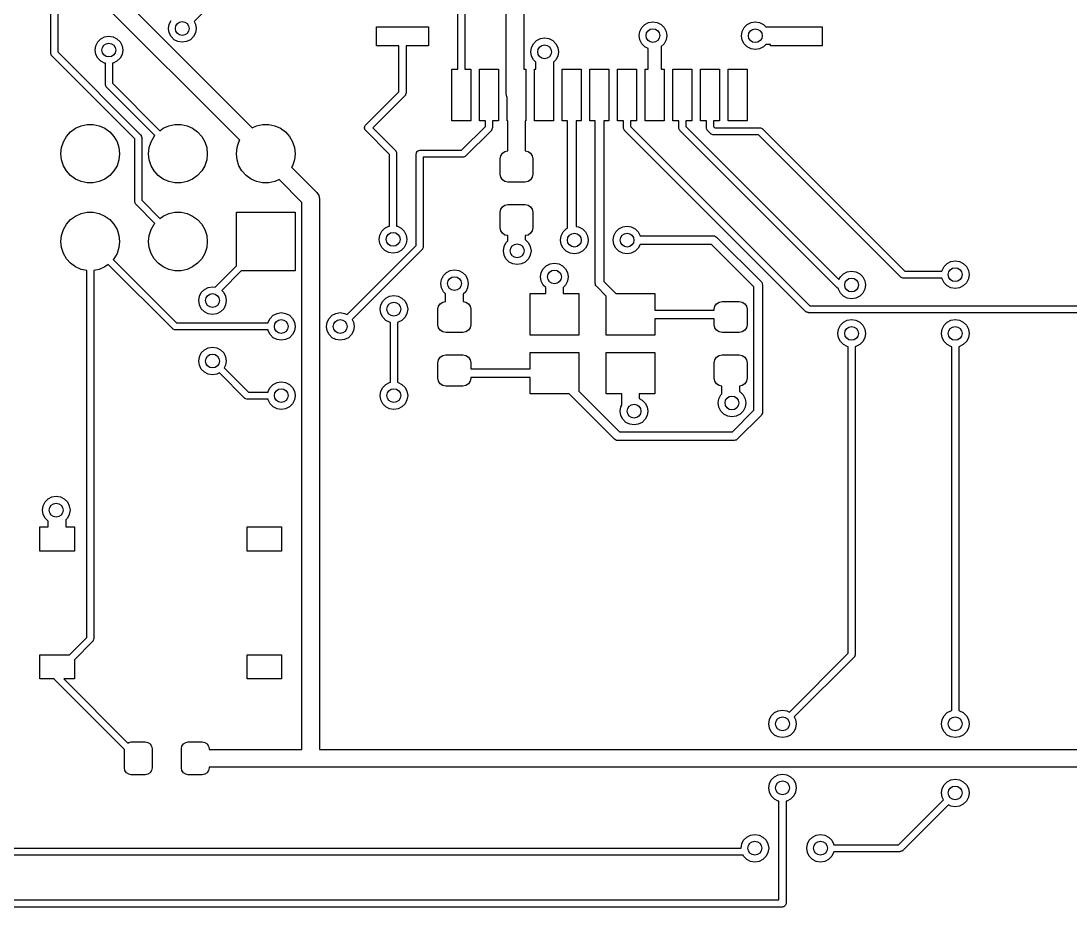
# Model space of a CAD drawing. Extents: x 98.9 to 195.6, y -145.3 to -49.1.
# Drawn here: x 122.96 to 153.32, y -145.3 to -119.66 of the extents above; entities that cross this region are included whole.
import ezdxf

# ---------------------------------------------------------------- set-up
doc = ezdxf.new("R2010")
doc.units = 0
doc.layers.add('BLACK', color=7, linetype='CONTINUOUS')

msp = doc.modelspace()

# ---------------------------------------------------------------- linework, layer by layer
at = {"layer": 'BLACK', "linetype": 'CONTINUOUS'}
for p, q in [((137.005, -121.759), (137.005, -117.364)), ((124.576, -117.677), (129.648, -122.749)), ((129.29, -123.109), (124.291, -118.11)), ((137.513, -117.872), (137.513, -121.05)), ((135.598, -121.05), (135.598, -118.3)), ((135.802, -118.342), (135.802, -121.05)), ((123.815, -120.591), (123.815, -119.094)), ((124.018, -119.094), (124.018, -120.549)), ((127.243, -119.753), (127.3, -119.641)), ((128.242, -119.402), (127.966, -119.678)), ((127.224, -119.876), (127.243, -119.753)), ((127.243, -120), (127.224, -119.876)), ((127.966, -119.678), (128.004, -119.753)), ((128.004, -119.753), (128.024, -119.876)), ((128.024, -119.876), (128.004, -120)), ((133.25, -120.375), (133.25, -119.825)), ((133.25, -119.825), (134.75, -119.825)), ((134.75, -119.825), (134.75, -120.375)), ((140.87, -119.959), (140.926, -119.847)), ((140.926, -119.847), (141.015, -119.759)), ((141.015, -119.759), (141.126, -119.702)), ((141.126, -119.702), (141.25, -119.682)), ((141.25, -119.682), (141.374, -119.702)), ((141.374, -119.702), (141.485, -119.759)), ((141.485, -119.759), (141.574, -119.847)), ((141.574, -119.847), (141.63, -119.959)), ((143.833, -119.961), (143.89, -119.85)), ((143.89, -119.85), (143.978, -119.761)), ((143.978, -119.761), (144.09, -119.705)), ((144.09, -119.705), (144.213, -119.685)), ((144.213, -119.685), (144.337, -119.705)), ((144.337, -119.705), (144.449, -119.761)), ((144.449, -119.761), (144.518, -119.831)), ((144.518, -119.831), (144.65, -119.831)), ((144.65, -119.831), (144.65, -119.825)), ((144.65, -119.825), (146.15, -119.825)), ((146.15, -119.825), (146.15, -120.375)), ((125.176, -120.265), (125.265, -120.176)), ((125.265, -120.176), (125.376, -120.12)), ((125.376, -120.12), (125.5, -120.1)), ((125.5, -120.1), (125.624, -120.12)), ((125.624, -120.12), (125.735, -120.176)), ((125.735, -120.176), (125.824, -120.265)), ((127.3, -120.112), (127.243, -120)), ((127.388, -120.2), (127.3, -120.112)), ((127.5, -120.257), (127.388, -120.2)), ((127.624, -120.276), (127.5, -120.257)), ((127.747, -120.257), (127.624, -120.276)), ((127.859, -120.2), (127.747, -120.257)), ((127.947, -120.112), (127.859, -120.2)), ((128.004, -120), (127.947, -120.112)), ((137.79, -120.315), (137.878, -120.227)), ((137.878, -120.227), (137.99, -120.17)), ((137.99, -120.17), (138.113, -120.15)), ((138.113, -120.15), (138.237, -120.17)), ((138.237, -120.17), (138.348, -120.227)), ((138.348, -120.227), (138.437, -120.315)), ((140.85, -120.082), (140.87, -119.959)), ((140.87, -120.206), (140.85, -120.082)), ((140.926, -120.318), (140.87, -120.206)), ((141.63, -120.206), (141.574, -120.318)), ((141.63, -119.959), (141.65, -120.082)), ((141.65, -120.082), (141.63, -120.206)), ((143.813, -120.085), (143.833, -119.961)), ((143.833, -120.209), (143.813, -120.085)), ((143.89, -120.32), (143.833, -120.209)), ((124.018, -120.549), (126.42, -122.951)), ((125.1, -120.5), (125.12, -120.376)), ((125.12, -120.624), (125.1, -120.5)), ((125.12, -120.376), (125.176, -120.265)), ((125.824, -120.265), (125.88, -120.376)), ((125.88, -120.376), (125.9, -120.5)), ((125.9, -120.5), (125.88, -120.624)), ((133.898, -120.375), (133.25, -120.375)), ((133.898, -121.708), (133.898, -120.375)), ((134.75, -120.375), (134.102, -120.375)), ((134.102, -120.375), (134.102, -121.75)), ((137.713, -120.55), (137.733, -120.427)), ((137.733, -120.674), (137.713, -120.55)), ((137.733, -120.427), (137.79, -120.315)), ((138.437, -120.315), (138.494, -120.427)), ((138.494, -120.427), (138.513, -120.55)), ((138.513, -120.55), (138.494, -120.674)), ((141.015, -120.406), (140.926, -120.318)), ((141.109, -120.454), (141.015, -120.406)), ((141.109, -121.05), (141.109, -120.454)), ((141.574, -120.318), (141.49, -120.401)), ((141.49, -120.401), (141.49, -121.05)), ((143.978, -120.409), (143.89, -120.32)), ((144.09, -120.466), (143.978, -120.409)), ((144.213, -120.485), (144.09, -120.466)), ((144.337, -120.466), (144.213, -120.485)), ((144.449, -120.409), (144.337, -120.466)), ((144.518, -120.339), (144.449, -120.409)), ((144.65, -120.339), (144.518, -120.339)), ((144.65, -120.375), (144.65, -120.339)), ((146.15, -120.375), (144.65, -120.375)), ((123.817, -120.599), (123.815, -120.591)), ((123.816, -120.607), (123.817, -120.599)), ((123.827, -120.628), (123.816, -120.607)), ((123.834, -120.651), (123.827, -120.628)), ((123.841, -120.656), (123.834, -120.651)), ((123.845, -120.663), (123.841, -120.656)), ((126.247, -123.065), (123.845, -120.663)), ((125.176, -120.735), (125.12, -120.624)), ((125.265, -120.824), (125.176, -120.735)), ((125.376, -120.88), (125.265, -120.824)), ((125.735, -120.824), (125.624, -120.88)), ((125.824, -120.735), (125.735, -120.824)), ((125.88, -120.624), (125.824, -120.735)), ((137.79, -120.786), (137.733, -120.674)), ((137.859, -120.855), (137.79, -120.786)), ((137.859, -121.05), (137.859, -120.855)), ((138.437, -120.786), (138.367, -120.855)), ((138.367, -120.855), (138.367, -121.05)), ((138.494, -120.674), (138.437, -120.786)), ((125.398, -120.884), (125.376, -120.88)), ((125.398, -121.5), (125.398, -120.884)), ((125.624, -120.88), (125.602, -120.884)), ((125.602, -120.884), (125.602, -121.458)), ((135.425, -122.55), (135.425, -121.05)), ((135.425, -121.05), (135.598, -121.05)), ((135.802, -121.05), (135.975, -121.05)), ((135.975, -121.05), (135.975, -122.55)), ((136.225, -122.55), (136.225, -121.05)), ((136.225, -121.05), (136.775, -121.05)), ((136.775, -121.05), (136.775, -122.55)), ((137.513, -121.05), (137.575, -121.05)), ((137.575, -121.05), (137.575, -122.55)), ((137.825, -122.55), (137.825, -121.05)), ((137.825, -121.05), (137.859, -121.05)), ((138.367, -121.05), (138.375, -121.05)), ((138.375, -121.05), (138.375, -122.55)), ((138.625, -122.55), (138.625, -121.05)), ((138.625, -121.05), (139.175, -121.05)), ((139.175, -121.05), (139.175, -122.55)), ((139.425, -122.55), (139.425, -121.05)), ((139.425, -121.05), (139.975, -121.05)), ((139.975, -121.05), (139.975, -122.55)), ((140.225, -122.55), (140.225, -121.05)), ((140.225, -121.05), (140.775, -121.05)), ((140.775, -121.05), (140.775, -122.55)), ((141.025, -122.55), (141.025, -121.05)), ((141.025, -121.05), (141.109, -121.05)), ((141.49, -121.05), (141.575, -121.05)), ((141.575, -121.05), (141.575, -122.55)), ((141.825, -122.55), (141.825, -121.05)), ((141.825, -121.05), (142.375, -121.05)), ((142.375, -121.05), (142.375, -122.55)), ((142.625, -122.55), (142.625, -121.05)), ((142.625, -121.05), (143.175, -121.05)), ((143.175, -121.05), (143.175, -122.55)), ((143.425, -122.55), (143.425, -121.05)), ((143.425, -121.05), (143.975, -121.05)), ((143.975, -121.05), (143.975, -122.55)), ((125.602, -121.458), (126.978, -122.834)), ((125.401, -121.508), (125.398, -121.5)), ((125.4, -121.516), (125.401, -121.508)), ((125.41, -121.537), (125.4, -121.516)), ((125.418, -121.56), (125.41, -121.537)), ((125.424, -121.565), (125.418, -121.56)), ((125.428, -121.572), (125.424, -121.565)), ((126.833, -122.977), (125.428, -121.572)), ((132.928, -122.678), (133.898, -121.708)), ((134.1, -121.766), (134.09, -121.787)), ((134.102, -121.75), (134.099, -121.758)), ((134.099, -121.758), (134.1, -121.766)), ((137.024, -121.856), (137.005, -121.759)), ((134.072, -121.822), (133.144, -122.75)), ((134.076, -121.815), (134.072, -121.822)), ((134.082, -121.81), (134.076, -121.815)), ((134.09, -121.787), (134.082, -121.81)), ((137.025, -121.857), (137.024, -121.856)), ((137.025, -122.55), (137.025, -121.857)), ((124.697, -122.692), (124.871, -122.655)), ((124.871, -122.655), (125.049, -122.655)), ((125.049, -122.655), (125.223, -122.692)), ((127.237, -122.692), (127.411, -122.655)), ((127.411, -122.655), (127.589, -122.655)), ((127.589, -122.655), (127.763, -122.692)), ((129.777, -122.692), (129.951, -122.655)), ((129.951, -122.655), (130.129, -122.655)), ((130.129, -122.655), (130.303, -122.692)), ((132.921, -122.692), (132.928, -122.678)), ((135.975, -122.55), (135.425, -122.55)), ((136.398, -122.55), (136.225, -122.55)), ((136.398, -122.711), (136.398, -122.55)), ((136.775, -122.55), (136.602, -122.55)), ((136.602, -122.55), (136.602, -122.753)), ((137.046, -122.55), (137.025, -122.55)), ((137.046, -123.421), (137.046, -122.55)), ((137.575, -122.55), (137.554, -122.55)), ((137.554, -122.55), (137.554, -123.421)), ((138.375, -122.55), (137.825, -122.55)), ((138.775, -122.55), (138.625, -122.55)), ((138.775, -125.659), (138.775, -122.55)), ((139.175, -122.55), (139.025, -122.55)), ((139.025, -122.55), (139.025, -125.608)), ((139.575, -122.55), (139.425, -122.55)), ((139.575, -127.25), (139.575, -122.55)), ((139.975, -122.55), (139.825, -122.55)), ((139.825, -122.55), (139.825, -127.198)), ((140.398, -122.55), (140.225, -122.55)), ((140.398, -122.753), (140.398, -122.55)), ((140.775, -122.55), (140.602, -122.55)), ((140.602, -122.55), (140.602, -122.711)), ((141.575, -122.55), (141.025, -122.55)), ((141.998, -122.55), (141.825, -122.55)), ((141.998, -122.753), (141.998, -122.55)), ((142.375, -122.55), (142.202, -122.55)), ((142.202, -122.55), (142.202, -122.711)), ((142.798, -122.55), (142.625, -122.55)), ((142.798, -122.753), (142.798, -122.55)), ((143.175, -122.55), (143.002, -122.55)), ((143.002, -122.55), (143.002, -122.711)), ((143.975, -122.55), (143.425, -122.55)), ((124.272, -123), (124.391, -122.868)), ((124.391, -122.868), (124.535, -122.764)), ((124.535, -122.764), (124.697, -122.692)), ((125.223, -122.692), (125.385, -122.764)), ((125.385, -122.764), (125.529, -122.868)), ((125.529, -122.868), (125.648, -123)), ((126.42, -122.951), (126.424, -122.958)), ((126.424, -122.958), (126.431, -122.963)), ((126.431, -122.963), (126.438, -122.986)), ((126.438, -122.986), (126.449, -123.007)), ((126.812, -123), (126.833, -122.977)), ((126.978, -122.834), (127.075, -122.764)), ((127.075, -122.764), (127.237, -122.692)), ((127.763, -122.692), (127.925, -122.764)), ((127.925, -122.764), (128.069, -122.868)), ((128.069, -122.868), (128.188, -123)), ((129.648, -122.749), (129.777, -122.692)), ((130.303, -122.692), (130.465, -122.764)), ((130.465, -122.764), (130.609, -122.868)), ((130.609, -122.868), (130.728, -123)), ((132.9, -122.734), (132.907, -122.72)), ((132.902, -122.75), (132.9, -122.734)), ((132.9, -122.766), (132.902, -122.75)), ((132.907, -122.78), (132.9, -122.766)), ((132.907, -122.72), (132.909, -122.704)), ((132.909, -122.796), (132.907, -122.78)), ((132.909, -122.704), (132.921, -122.692)), ((132.921, -122.808), (132.909, -122.796)), ((132.928, -122.822), (132.921, -122.808)), ((133.626, -123.52), (132.928, -122.822)), ((133.144, -122.75), (133.8, -123.406)), ((135.711, -123.398), (136.398, -122.711)), ((136.572, -122.825), (135.825, -123.572)), ((136.576, -122.818), (136.572, -122.825)), ((136.582, -122.813), (136.576, -122.818)), ((136.59, -122.79), (136.582, -122.813)), ((136.6, -122.769), (136.59, -122.79)), ((136.602, -122.753), (136.599, -122.761)), ((136.599, -122.761), (136.6, -122.769)), ((140.401, -122.761), (140.398, -122.753)), ((140.4, -122.769), (140.401, -122.761)), ((140.41, -122.79), (140.4, -122.769)), ((140.418, -122.813), (140.41, -122.79)), ((140.424, -122.818), (140.418, -122.813)), ((140.428, -122.825), (140.424, -122.818)), ((145.675, -128.072), (140.428, -122.825)), ((140.602, -122.711), (145.789, -127.898)), ((142.001, -122.761), (141.998, -122.753)), ((142, -122.769), (142.001, -122.761)), ((142.01, -122.79), (142, -122.769)), ((142.018, -122.813), (142.01, -122.79)), ((142.024, -122.818), (142.018, -122.813)), ((142.028, -122.825), (142.024, -122.818)), ((146.574, -127.371), (142.028, -122.825)), ((142.202, -122.711), (146.635, -127.145)), ((142.801, -122.761), (142.798, -122.753)), ((142.8, -122.769), (142.801, -122.761)), ((142.81, -122.79), (142.8, -122.769)), ((142.818, -122.813), (142.81, -122.79)), ((142.824, -122.818), (142.818, -122.813)), ((142.828, -122.825), (142.824, -122.818)), ((142.927, -122.923), (142.828, -122.825)), ((142.934, -122.927), (142.927, -122.923)), ((142.939, -122.934), (142.934, -122.927)), ((142.961, -122.941), (142.939, -122.934)), ((142.983, -122.952), (142.961, -122.941)), ((142.991, -122.951), (142.983, -122.952)), ((142.998, -122.953), (142.991, -122.951)), ((144.31, -122.953), (142.998, -122.953)), ((143.002, -122.711), (143.04, -122.75)), ((143.04, -122.75), (144.352, -122.75)), ((148.428, -127.072), (144.31, -122.953)), ((144.352, -122.75), (144.359, -122.753)), ((144.359, -122.753), (144.367, -122.751)), ((144.367, -122.751), (144.389, -122.762)), ((144.389, -122.762), (144.411, -122.769)), ((144.411, -122.769), (144.416, -122.776)), ((144.416, -122.776), (144.423, -122.78)), ((144.423, -122.78), (148.542, -126.898)), ((124.129, -123.323), (124.183, -123.154)), ((124.183, -123.154), (124.272, -123)), ((125.648, -123), (125.737, -123.154)), ((125.737, -123.154), (125.791, -123.323)), ((126.247, -124.888), (126.247, -123.065)), ((126.449, -123.007), (126.447, -123.015)), ((126.447, -123.015), (126.45, -123.023)), ((126.45, -123.023), (126.45, -124.846)), ((126.669, -123.323), (126.723, -123.154)), ((126.723, -123.154), (126.812, -123)), ((128.188, -123), (128.277, -123.154)), ((128.277, -123.154), (128.331, -123.323)), ((129.209, -123.323), (129.263, -123.154)), ((129.263, -123.154), (129.29, -123.109)), ((130.728, -123), (130.817, -123.154)), ((130.817, -123.154), (130.871, -123.323)), ((124.11, -123.5), (124.129, -123.323)), ((124.129, -123.677), (124.11, -123.5)), ((125.791, -123.323), (125.81, -123.5)), ((125.81, -123.5), (125.791, -123.677)), ((126.65, -123.5), (126.669, -123.323)), ((126.669, -123.677), (126.65, -123.5)), ((128.331, -123.323), (128.35, -123.5)), ((128.35, -123.5), (128.331, -123.677)), ((129.19, -123.5), (129.209, -123.323)), ((129.209, -123.677), (129.19, -123.5)), ((130.871, -123.323), (130.89, -123.5)), ((130.89, -123.5), (130.871, -123.677)), ((133.626, -125.594), (133.626, -123.52)), ((133.8, -123.406), (133.804, -123.413)), ((133.804, -123.413), (133.81, -123.418)), ((133.81, -123.418), (133.818, -123.441)), ((133.818, -123.441), (133.828, -123.462)), ((133.828, -123.462), (133.827, -123.47)), ((133.827, -123.47), (133.83, -123.478)), ((133.83, -123.478), (133.83, -125.594)), ((134.398, -123.5), (134.403, -123.485)), ((134.398, -126.155), (134.398, -123.5)), ((134.403, -123.469), (134.413, -123.456)), ((134.403, -123.485), (134.403, -123.469)), ((134.413, -123.456), (134.418, -123.44)), ((134.418, -123.44), (134.431, -123.431)), ((134.431, -123.431), (134.44, -123.418)), ((134.44, -123.418), (134.456, -123.413)), ((134.456, -123.413), (134.469, -123.403)), ((134.469, -123.403), (134.485, -123.403)), ((134.485, -123.403), (134.5, -123.398)), ((134.5, -123.398), (135.711, -123.398)), ((135.79, -123.59), (135.769, -123.6)), ((135.813, -123.582), (135.79, -123.59)), ((135.818, -123.576), (135.813, -123.582)), ((135.825, -123.572), (135.818, -123.576)), ((136.825, -123.645), (136.842, -123.559)), ((136.842, -123.559), (136.891, -123.486)), ((136.891, -123.486), (136.964, -123.437)), ((136.964, -123.437), (137.046, -123.421)), ((137.554, -123.421), (137.636, -123.437)), ((137.636, -123.437), (137.709, -123.486)), ((137.709, -123.486), (137.758, -123.559)), ((137.758, -123.559), (137.775, -123.645)), ((124.183, -123.846), (124.129, -123.677)), ((124.272, -124), (124.183, -123.846)), ((125.737, -123.846), (125.648, -124)), ((125.791, -123.677), (125.737, -123.846)), ((126.723, -123.846), (126.669, -123.677)), ((126.812, -124), (126.723, -123.846)), ((128.277, -123.846), (128.188, -124)), ((128.331, -123.677), (128.277, -123.846)), ((129.263, -123.846), (129.209, -123.677)), ((129.352, -124), (129.263, -123.846)), ((130.817, -123.846), (130.79, -123.891)), ((130.79, -123.891), (131.524, -124.624)), ((130.871, -123.677), (130.817, -123.846)), ((135.753, -123.602), (134.602, -123.602)), ((134.602, -123.602), (134.602, -126.197)), ((135.761, -123.599), (135.753, -123.602)), ((135.769, -123.6), (135.761, -123.599)), ((136.825, -124.095), (136.825, -123.645)), ((137.775, -123.645), (137.775, -124.095)), ((124.391, -124.132), (124.272, -124)), ((124.535, -124.236), (124.391, -124.132)), ((125.529, -124.132), (125.385, -124.236)), ((125.648, -124), (125.529, -124.132)), ((126.931, -124.132), (126.812, -124)), ((127.075, -124.236), (126.931, -124.132)), ((128.069, -124.132), (127.925, -124.236)), ((128.188, -124), (128.069, -124.132)), ((129.471, -124.132), (129.352, -124)), ((129.615, -124.236), (129.471, -124.132)), ((136.842, -124.181), (136.825, -124.095)), ((136.891, -124.254), (136.842, -124.181)), ((137.758, -124.181), (137.709, -124.254)), ((137.775, -124.095), (137.758, -124.181)), ((124.697, -124.308), (124.535, -124.236)), ((124.871, -124.345), (124.697, -124.308)), ((125.049, -124.345), (124.871, -124.345)), ((125.223, -124.308), (125.049, -124.345)), ((125.385, -124.236), (125.223, -124.308)), ((127.237, -124.308), (127.075, -124.236)), ((127.411, -124.345), (127.237, -124.308)), ((127.589, -124.345), (127.411, -124.345)), ((127.763, -124.308), (127.589, -124.345)), ((127.925, -124.236), (127.763, -124.308)), ((129.777, -124.308), (129.615, -124.236)), ((129.951, -124.345), (129.777, -124.308)), ((130.129, -124.345), (129.951, -124.345)), ((130.303, -124.308), (130.129, -124.345)), ((130.432, -124.251), (130.303, -124.308)), ((131.09, -124.909), (130.432, -124.251)), ((136.964, -124.303), (136.891, -124.254)), ((137.05, -124.32), (136.964, -124.303)), ((137.55, -124.32), (137.05, -124.32)), ((137.636, -124.303), (137.55, -124.32)), ((137.709, -124.254), (137.636, -124.303)), ((131.524, -124.624), (131.579, -124.707)), ((131.579, -124.707), (131.598, -124.804)), ((131.598, -124.804), (131.598, -140.739)), ((126.249, -124.896), (126.247, -124.888)), ((126.248, -124.904), (126.249, -124.896)), ((126.259, -124.925), (126.248, -124.904)), ((126.266, -124.948), (126.259, -124.925)), ((126.273, -124.953), (126.266, -124.948)), ((126.277, -124.96), (126.273, -124.953)), ((126.833, -125.517), (126.277, -124.96)), ((126.45, -124.846), (126.978, -125.374)), ((131.09, -140.746), (131.09, -124.909)), ((136.825, -125.195), (136.842, -125.109)), ((136.842, -125.109), (136.891, -125.036)), ((136.891, -125.036), (136.964, -124.987)), ((136.964, -124.987), (137.05, -124.97)), ((137.05, -124.97), (137.55, -124.97)), ((137.55, -124.97), (137.636, -124.987)), ((137.636, -124.987), (137.709, -125.036)), ((137.709, -125.036), (137.758, -125.109)), ((137.758, -125.109), (137.775, -125.195)), ((124.272, -125.54), (124.391, -125.408)), ((124.391, -125.408), (124.535, -125.304)), ((124.535, -125.304), (124.697, -125.232)), ((124.697, -125.232), (124.871, -125.195)), ((124.871, -125.195), (125.049, -125.195)), ((125.049, -125.195), (125.223, -125.232)), ((125.223, -125.232), (125.385, -125.304)), ((125.385, -125.304), (125.529, -125.408)), ((125.529, -125.408), (125.648, -125.54)), ((126.978, -125.374), (127.075, -125.304)), ((127.075, -125.304), (127.237, -125.232)), ((127.237, -125.232), (127.411, -125.195)), ((127.411, -125.195), (127.589, -125.195)), ((127.589, -125.195), (127.763, -125.232)), ((127.763, -125.232), (127.925, -125.304)), ((127.925, -125.304), (128.069, -125.408)), ((128.069, -125.408), (128.188, -125.54)), ((129.19, -126.746), (129.19, -125.19)), ((129.19, -125.19), (130.89, -125.19)), ((130.89, -125.19), (130.89, -126.89)), ((136.825, -125.645), (136.825, -125.195)), ((137.775, -125.195), (137.775, -125.645)), ((124.129, -125.863), (124.183, -125.694)), ((124.183, -125.694), (124.272, -125.54)), ((125.648, -125.54), (125.737, -125.694)), ((125.737, -125.694), (125.791, -125.863)), ((126.669, -125.863), (126.723, -125.694)), ((126.723, -125.694), (126.812, -125.54)), ((126.812, -125.54), (126.833, -125.517)), ((128.188, -125.54), (128.277, -125.694)), ((128.277, -125.694), (128.331, -125.863)), ((133.404, -125.743), (133.493, -125.654)), ((133.493, -125.654), (133.604, -125.598)), ((133.604, -125.598), (133.626, -125.594)), ((133.83, -125.594), (133.852, -125.598)), ((133.852, -125.598), (133.963, -125.654)), ((133.963, -125.654), (134.052, -125.743)), ((136.842, -125.731), (136.825, -125.645)), ((137.775, -125.645), (137.758, -125.731)), ((138.652, -125.765), (138.74, -125.676)), ((138.74, -125.676), (138.775, -125.659)), ((139.025, -125.608), (139.099, -125.62)), ((139.099, -125.62), (139.211, -125.676)), ((139.211, -125.676), (139.299, -125.765)), ((140.176, -125.765), (140.265, -125.676)), ((140.265, -125.676), (140.376, -125.62)), ((140.376, -125.62), (140.5, -125.6)), ((140.5, -125.6), (140.624, -125.62)), ((140.624, -125.62), (140.735, -125.676)), ((140.735, -125.676), (140.824, -125.765)), ((124.11, -126.04), (124.129, -125.863)), ((125.791, -125.863), (125.81, -126.04)), ((126.65, -126.04), (126.669, -125.863)), ((128.331, -125.863), (128.35, -126.04)), ((133.328, -125.978), (133.348, -125.854)), ((133.348, -126.102), (133.328, -125.978)), ((133.348, -125.854), (133.404, -125.743)), ((134.052, -125.743), (134.108, -125.854)), ((134.108, -125.854), (134.128, -125.978)), ((134.128, -125.978), (134.108, -126.102)), ((136.891, -125.804), (136.842, -125.731)), ((136.964, -125.853), (136.891, -125.804)), ((137.046, -125.869), (136.964, -125.853)), ((136.996, -126.075), (137.046, -126.025)), ((137.046, -126.025), (137.046, -125.869)), ((137.636, -125.853), (137.554, -125.869)), ((137.554, -125.869), (137.554, -125.986)), ((137.554, -125.986), (137.555, -125.987)), ((137.555, -125.987), (137.643, -126.075)), ((137.709, -125.804), (137.636, -125.853)), ((137.758, -125.731), (137.709, -125.804)), ((138.576, -126), (138.595, -125.876)), ((138.595, -126.124), (138.576, -126)), ((138.595, -125.876), (138.652, -125.765)), ((139.299, -125.765), (139.356, -125.876)), ((139.356, -125.876), (139.375, -126)), ((139.375, -126), (139.356, -126.124)), ((140.1, -126), (140.12, -125.876)), ((140.12, -126.124), (140.1, -126)), ((140.12, -125.876), (140.176, -125.765)), ((140.824, -125.765), (140.88, -125.875)), ((140.88, -125.875), (143, -125.875)), ((143, -125.875), (143.022, -125.878)), ((143.022, -125.878), (143.027, -125.878)), ((143.027, -125.878), (143.029, -125.879)), ((143.029, -125.879), (143.035, -125.88)), ((143.035, -125.88), (143.061, -125.897)), ((143.061, -125.897), (143.088, -125.912)), ((143.088, -125.912), (144.388, -127.212)), ((124.129, -126.217), (124.11, -126.04)), ((124.183, -126.386), (124.129, -126.217)), ((125.791, -126.217), (125.737, -126.386)), ((125.81, -126.04), (125.791, -126.217)), ((126.669, -126.217), (126.65, -126.04)), ((126.723, -126.386), (126.669, -126.217)), ((128.331, -126.217), (128.277, -126.386)), ((128.35, -126.04), (128.331, -126.217)), ((132.396, -128.158), (134.398, -126.155)), ((134.572, -126.269), (132.54, -128.301)), ((133.404, -126.213), (133.348, -126.102)), ((133.493, -126.302), (133.404, -126.213)), ((133.604, -126.358), (133.493, -126.302)), ((133.963, -126.302), (133.852, -126.358)), ((134.052, -126.213), (133.963, -126.302)), ((134.108, -126.102), (134.052, -126.213)), ((134.576, -126.262), (134.572, -126.269)), ((134.582, -126.257), (134.576, -126.262)), ((134.59, -126.235), (134.582, -126.257)), ((134.6, -126.213), (134.59, -126.235)), ((134.602, -126.197), (134.599, -126.205)), ((134.599, -126.205), (134.6, -126.213)), ((136.92, -126.31), (136.939, -126.187)), ((136.939, -126.434), (136.92, -126.31)), ((136.939, -126.187), (136.996, -126.075)), ((137.643, -126.075), (137.7, -126.187)), ((137.7, -126.187), (137.72, -126.31)), ((137.72, -126.31), (137.7, -126.434)), ((138.652, -126.235), (138.595, -126.124)), ((138.74, -126.324), (138.652, -126.235)), ((138.852, -126.38), (138.74, -126.324)), ((139.211, -126.324), (139.099, -126.38)), ((139.299, -126.235), (139.211, -126.324)), ((139.356, -126.124), (139.299, -126.235)), ((140.176, -126.235), (140.12, -126.124)), ((140.265, -126.324), (140.176, -126.235)), ((140.376, -126.38), (140.265, -126.324)), ((140.735, -126.324), (140.624, -126.38)), ((140.824, -126.235), (140.735, -126.324)), ((140.88, -126.125), (140.824, -126.235)), ((142.948, -126.125), (140.88, -126.125)), ((144.175, -127.352), (142.948, -126.125)), ((124.272, -126.54), (124.183, -126.386)), ((124.391, -126.672), (124.272, -126.54)), ((125.648, -126.54), (125.627, -126.563)), ((125.627, -126.563), (127.462, -128.398)), ((125.737, -126.386), (125.648, -126.54)), ((126.812, -126.54), (126.723, -126.386)), ((126.931, -126.672), (126.812, -126.54)), ((128.188, -126.54), (128.069, -126.672)), ((128.277, -126.386), (128.188, -126.54)), ((133.728, -126.378), (133.604, -126.358)), ((133.852, -126.358), (133.728, -126.378)), ((136.996, -126.545), (136.939, -126.434)), ((137.084, -126.634), (136.996, -126.545)), ((137.196, -126.691), (137.084, -126.634)), ((137.555, -126.634), (137.443, -126.691)), ((137.643, -126.545), (137.555, -126.634)), ((137.7, -126.434), (137.643, -126.545)), ((138.975, -126.4), (138.852, -126.38)), ((139.099, -126.38), (138.975, -126.4)), ((140.5, -126.4), (140.376, -126.38)), ((140.624, -126.38), (140.5, -126.4)), ((149.765, -126.676), (149.876, -126.62)), ((149.876, -126.62), (150, -126.6)), ((150, -126.6), (150.124, -126.62)), ((150.124, -126.62), (150.235, -126.676)), ((124.535, -126.776), (124.391, -126.672)), ((124.697, -126.848), (124.535, -126.776)), ((124.858, -126.883), (124.697, -126.848)), ((124.858, -137.498), (124.858, -126.883)), ((125.223, -126.848), (125.062, -126.883)), ((125.062, -126.883), (125.062, -137.54)), ((125.385, -126.776), (125.223, -126.848)), ((125.482, -126.706), (125.385, -126.776)), ((127.348, -128.572), (125.482, -126.706)), ((127.075, -126.776), (126.931, -126.672)), ((127.237, -126.848), (127.075, -126.776)), ((127.411, -126.885), (127.237, -126.848)), ((127.589, -126.885), (127.411, -126.885)), ((127.763, -126.848), (127.589, -126.885)), ((127.925, -126.776), (127.763, -126.848)), ((128.069, -126.672), (127.925, -126.776)), ((128.575, -127.362), (129.19, -126.746)), ((129.334, -126.89), (128.766, -127.457)), ((130.89, -126.89), (129.334, -126.89)), ((135.182, -127.024), (135.27, -126.936)), ((135.27, -126.936), (135.382, -126.879)), ((135.382, -126.879), (135.505, -126.859)), ((135.505, -126.859), (135.629, -126.879)), ((135.629, -126.879), (135.74, -126.936)), ((135.74, -126.936), (135.829, -127.024)), ((137.32, -126.71), (137.196, -126.691)), ((137.443, -126.691), (137.32, -126.71)), ((138.018, -126.942), (138.075, -126.831)), ((138.075, -126.831), (138.163, -126.742)), ((138.163, -126.742), (138.275, -126.685)), ((138.275, -126.685), (138.398, -126.666)), ((138.398, -126.666), (138.522, -126.685)), ((138.522, -126.685), (138.633, -126.742)), ((138.633, -126.742), (138.722, -126.831)), ((138.722, -126.831), (138.779, -126.942)), ((146.765, -126.975), (146.876, -126.918)), ((146.876, -126.918), (147, -126.899)), ((147, -126.899), (147.124, -126.918)), ((147.124, -126.918), (147.235, -126.975)), ((148.542, -126.898), (149.616, -126.898)), ((149.616, -126.898), (149.62, -126.876)), ((149.62, -126.876), (149.676, -126.765)), ((149.676, -126.765), (149.765, -126.676)), ((150.235, -126.676), (150.324, -126.765)), ((150.324, -126.765), (150.38, -126.876)), ((150.38, -126.876), (150.4, -127)), ((135.105, -127.259), (135.125, -127.136)), ((135.125, -127.136), (135.182, -127.024)), ((135.829, -127.024), (135.886, -127.136)), ((135.886, -127.136), (135.905, -127.259)), ((137.998, -127.066), (138.018, -126.942)), ((138.018, -127.189), (137.998, -127.066)), ((138.075, -127.301), (138.018, -127.189)), ((138.779, -127.189), (138.722, -127.301)), ((138.779, -126.942), (138.798, -127.066)), ((138.798, -127.066), (138.779, -127.189)), ((139.825, -127.198), (140.177, -127.55)), ((144.388, -127.212), (144.402, -127.229)), ((144.402, -127.229), (144.405, -127.232)), ((144.405, -127.232), (144.406, -127.235)), ((144.406, -127.235), (144.41, -127.24)), ((144.41, -127.24), (144.416, -127.27)), ((146.635, -127.145), (146.676, -127.064)), ((146.676, -127.064), (146.765, -126.975)), ((147.235, -126.975), (147.324, -127.064)), ((147.324, -127.064), (147.38, -127.175)), ((147.38, -127.175), (147.4, -127.299)), ((148.435, -127.076), (148.428, -127.072)), ((148.44, -127.082), (148.435, -127.076)), ((148.463, -127.09), (148.44, -127.082)), ((148.484, -127.1), (148.463, -127.09)), ((148.492, -127.099), (148.484, -127.1)), ((148.5, -127.102), (148.492, -127.099)), ((149.616, -127.102), (148.5, -127.102)), ((149.62, -127.124), (149.616, -127.102)), ((149.676, -127.235), (149.62, -127.124)), ((149.765, -127.324), (149.676, -127.235)), ((150.324, -127.235), (150.235, -127.324)), ((150.38, -127.124), (150.324, -127.235)), ((150.4, -127), (150.38, -127.124)), ((128.12, -127.626), (128.176, -127.515)), ((128.176, -127.515), (128.265, -127.426)), ((128.265, -127.426), (128.376, -127.37)), ((128.376, -127.37), (128.5, -127.35)), ((128.5, -127.35), (128.575, -127.362)), ((128.766, -127.457), (128.824, -127.515)), ((128.824, -127.515), (128.88, -127.626)), ((135.125, -127.383), (135.105, -127.259)), ((135.182, -127.494), (135.125, -127.383)), ((135.246, -127.559), (135.182, -127.494)), ((135.829, -127.494), (135.754, -127.569)), ((135.886, -127.383), (135.829, -127.494)), ((135.905, -127.259), (135.886, -127.383)), ((138.146, -127.372), (138.075, -127.301)), ((138.146, -127.55), (138.146, -127.372)), ((138.722, -127.301), (138.654, -127.369)), ((138.654, -127.369), (138.654, -127.55)), ((139.584, -127.28), (139.575, -127.25)), ((139.59, -127.31), (139.584, -127.28)), ((139.594, -127.315), (139.59, -127.31)), ((139.595, -127.318), (139.594, -127.315)), ((139.598, -127.321), (139.595, -127.318)), ((139.612, -127.338), (139.598, -127.321)), ((139.9, -127.627), (139.612, -127.338)), ((144.175, -130.925), (144.175, -127.352)), ((144.416, -127.27), (144.425, -127.3)), ((144.425, -127.3), (144.425, -130.977)), ((146.581, -127.374), (146.574, -127.371)), ((146.586, -127.381), (146.581, -127.374)), ((146.609, -127.388), (146.586, -127.381)), ((146.615, -127.392), (146.609, -127.388)), ((146.62, -127.423), (146.615, -127.392)), ((146.676, -127.534), (146.62, -127.423)), ((146.765, -127.623), (146.676, -127.534)), ((147.324, -127.534), (147.235, -127.623)), ((147.38, -127.423), (147.324, -127.534)), ((147.4, -127.299), (147.38, -127.423)), ((149.876, -127.38), (149.765, -127.324)), ((150, -127.4), (149.876, -127.38)), ((150.124, -127.38), (150, -127.4)), ((150.235, -127.324), (150.124, -127.38)), ((128.1, -127.75), (128.12, -127.626)), ((128.12, -127.874), (128.1, -127.75)), ((128.88, -127.626), (128.9, -127.75)), ((128.9, -127.75), (128.88, -127.874)), ((133.37, -127.876), (133.426, -127.765)), ((133.426, -127.765), (133.515, -127.676)), ((133.515, -127.676), (133.626, -127.62)), ((133.626, -127.62), (133.75, -127.6)), ((133.75, -127.6), (133.874, -127.62)), ((133.874, -127.62), (133.985, -127.676)), ((133.985, -127.676), (134.074, -127.765)), ((134.074, -127.765), (134.13, -127.876)), ((135.042, -127.914), (135.091, -127.841)), ((135.091, -127.841), (135.164, -127.792)), ((135.164, -127.792), (135.246, -127.776)), ((135.246, -127.776), (135.246, -127.559)), ((135.754, -127.569), (135.754, -127.776)), ((135.754, -127.776), (135.836, -127.792)), ((135.836, -127.792), (135.909, -127.841)), ((135.909, -127.841), (135.958, -127.914)), ((137.7, -128.75), (137.7, -127.55)), ((137.7, -127.55), (138.146, -127.55)), ((138.654, -127.55), (139.1, -127.55)), ((139.1, -127.55), (139.1, -128.75)), ((139.9, -128.75), (139.9, -127.627)), ((140.177, -127.55), (141.3, -127.55)), ((141.3, -127.55), (141.3, -128.025)), ((143.042, -127.914), (143.091, -127.841)), ((143.091, -127.841), (143.164, -127.792)), ((143.164, -127.792), (143.25, -127.775)), ((143.25, -127.775), (143.75, -127.775)), ((143.75, -127.775), (143.836, -127.792)), ((143.836, -127.792), (143.909, -127.841)), ((143.909, -127.841), (143.958, -127.914)), ((146.876, -127.679), (146.765, -127.623)), ((147, -127.699), (146.876, -127.679)), ((147.124, -127.679), (147, -127.699)), ((147.235, -127.623), (147.124, -127.679)), ((128.176, -127.985), (128.12, -127.874)), ((128.265, -128.074), (128.176, -127.985)), ((128.376, -128.13), (128.265, -128.074)), ((128.5, -128.15), (128.376, -128.13)), ((128.624, -128.13), (128.5, -128.15)), ((128.735, -128.074), (128.624, -128.13)), ((128.824, -127.985), (128.735, -128.074)), ((128.88, -127.874), (128.824, -127.985)), ((130.255, -128.176), (130.367, -128.12)), ((130.367, -128.12), (130.49, -128.1)), ((130.49, -128.1), (130.614, -128.12)), ((130.614, -128.12), (130.726, -128.176)), ((131.962, -128.176), (132.074, -128.12)), ((132.074, -128.12), (132.197, -128.1)), ((132.197, -128.1), (132.321, -128.12)), ((132.321, -128.12), (132.396, -128.158)), ((133.35, -128), (133.37, -127.876)), ((133.37, -128.124), (133.35, -128)), ((133.426, -128.235), (133.37, -128.124)), ((134.13, -128.124), (134.074, -128.235)), ((134.13, -127.876), (134.15, -128)), ((134.15, -128), (134.13, -128.124)), ((135.025, -128), (135.042, -127.914)), ((135.025, -128.45), (135.025, -128)), ((135.958, -127.914), (135.975, -128)), ((135.975, -128), (135.975, -128.45)), ((141.3, -128.025), (143.025, -128.025)), ((143.025, -128), (143.042, -127.914)), ((143.025, -128.025), (143.025, -128)), ((143.958, -127.914), (143.975, -128)), ((143.975, -128), (143.975, -128.45)), ((145.682, -128.076), (145.675, -128.072)), ((145.687, -128.082), (145.682, -128.076)), ((145.71, -128.09), (145.687, -128.082)), ((145.731, -128.1), (145.71, -128.09)), ((145.739, -128.099), (145.731, -128.1)), ((145.747, -128.102), (145.739, -128.099)), ((166.5, -128.102), (145.747, -128.102)), ((145.789, -127.898), (166.398, -127.898)), ((127.462, -128.398), (130.107, -128.398)), ((130.107, -128.398), (130.11, -128.376)), ((130.11, -128.376), (130.167, -128.265)), ((130.167, -128.265), (130.255, -128.176)), ((130.726, -128.176), (130.814, -128.265)), ((130.814, -128.265), (130.871, -128.376)), ((130.871, -128.376), (130.891, -128.5)), ((131.797, -128.5), (131.817, -128.376)), ((131.817, -128.376), (131.874, -128.265)), ((131.874, -128.265), (131.962, -128.176)), ((132.54, -128.301), (132.578, -128.376)), ((132.578, -128.376), (132.597, -128.5)), ((133.515, -128.324), (133.426, -128.235)), ((133.626, -128.38), (133.515, -128.324)), ((133.648, -128.384), (133.626, -128.38)), ((133.648, -130.116), (133.648, -128.384)), ((133.874, -128.38), (133.852, -128.384)), ((133.852, -128.384), (133.852, -130.116)), ((133.985, -128.324), (133.874, -128.38)), ((134.074, -128.235), (133.985, -128.324)), ((135.042, -128.536), (135.025, -128.45)), ((135.975, -128.45), (135.958, -128.536)), ((143.025, -128.275), (141.3, -128.275)), ((141.3, -128.275), (141.3, -128.75)), ((143.025, -128.45), (143.025, -128.275)), ((143.042, -128.536), (143.025, -128.45)), ((143.975, -128.45), (143.958, -128.536)), ((146.676, -128.466), (146.765, -128.377)), ((146.765, -128.377), (146.876, -128.321)), ((146.876, -128.321), (147, -128.301)), ((147, -128.301), (147.124, -128.321)), ((147.124, -128.321), (147.235, -128.377)), ((147.235, -128.377), (147.324, -128.466)), ((149.676, -128.466), (149.765, -128.377)), ((149.765, -128.377), (149.876, -128.321)), ((149.876, -128.321), (150, -128.301)), ((150, -128.301), (150.124, -128.321)), ((150.124, -128.321), (150.235, -128.377)), ((150.235, -128.377), (150.324, -128.466)), ((127.355, -128.576), (127.348, -128.572)), ((127.36, -128.582), (127.355, -128.576)), ((127.383, -128.59), (127.36, -128.582)), ((127.404, -128.6), (127.383, -128.59)), ((127.412, -128.599), (127.404, -128.6)), ((127.42, -128.602), (127.412, -128.599)), ((130.107, -128.602), (127.42, -128.602)), ((130.11, -128.624), (130.107, -128.602)), ((130.167, -128.735), (130.11, -128.624)), ((130.255, -128.824), (130.167, -128.735)), ((130.814, -128.735), (130.726, -128.824)), ((130.871, -128.624), (130.814, -128.735)), ((130.891, -128.5), (130.871, -128.624)), ((131.817, -128.624), (131.797, -128.5)), ((131.874, -128.735), (131.817, -128.624)), ((131.962, -128.824), (131.874, -128.735)), ((132.521, -128.735), (132.433, -128.824)), ((132.578, -128.624), (132.521, -128.735)), ((132.597, -128.5), (132.578, -128.624)), ((135.091, -128.609), (135.042, -128.536)), ((135.164, -128.658), (135.091, -128.609)), ((135.25, -128.675), (135.164, -128.658)), ((135.75, -128.675), (135.25, -128.675)), ((135.836, -128.658), (135.75, -128.675)), ((135.909, -128.609), (135.836, -128.658)), ((135.958, -128.536), (135.909, -128.609)), ((139.1, -128.75), (137.7, -128.75)), ((141.3, -128.75), (139.9, -128.75)), ((143.091, -128.609), (143.042, -128.536)), ((143.164, -128.658), (143.091, -128.609)), ((143.25, -128.675), (143.164, -128.658)), ((143.75, -128.675), (143.25, -128.675)), ((143.836, -128.658), (143.75, -128.675)), ((143.909, -128.609), (143.836, -128.658)), ((143.958, -128.536), (143.909, -128.609)), ((146.6, -128.701), (146.62, -128.577)), ((146.62, -128.825), (146.6, -128.701)), ((146.62, -128.577), (146.676, -128.466)), ((147.324, -128.466), (147.38, -128.577)), ((147.38, -128.577), (147.4, -128.701)), ((147.4, -128.701), (147.38, -128.825)), ((149.6, -128.701), (149.62, -128.577)), ((149.62, -128.825), (149.6, -128.701)), ((149.62, -128.577), (149.676, -128.466)), ((150.324, -128.466), (150.38, -128.577)), ((150.38, -128.577), (150.4, -128.701)), ((150.4, -128.701), (150.38, -128.825)), ((130.367, -128.88), (130.255, -128.824)), ((130.49, -128.9), (130.367, -128.88)), ((130.614, -128.88), (130.49, -128.9)), ((130.726, -128.824), (130.614, -128.88)), ((132.074, -128.88), (131.962, -128.824)), ((132.197, -128.9), (132.074, -128.88)), ((132.321, -128.88), (132.197, -128.9)), ((132.433, -128.824), (132.321, -128.88)), ((146.676, -128.936), (146.62, -128.825)), ((146.765, -129.025), (146.676, -128.936)), ((146.876, -129.082), (146.765, -129.025)), ((147.235, -129.025), (147.124, -129.082)), ((147.324, -128.936), (147.235, -129.025)), ((147.38, -128.825), (147.324, -128.936)), ((149.676, -128.936), (149.62, -128.825)), ((149.765, -129.025), (149.676, -128.936)), ((149.876, -129.082), (149.765, -129.025)), ((150.235, -129.025), (150.124, -129.082)), ((150.324, -128.936), (150.235, -129.025)), ((150.38, -128.825), (150.324, -128.936)), ((128.12, -129.376), (128.176, -129.265)), ((128.176, -129.265), (128.265, -129.176)), ((128.265, -129.176), (128.376, -129.12)), ((128.376, -129.12), (128.5, -129.1)), ((128.5, -129.1), (128.624, -129.12)), ((128.624, -129.12), (128.735, -129.176)), ((128.735, -129.176), (128.824, -129.265)), ((128.824, -129.265), (128.88, -129.376)), ((135.091, -129.391), (135.164, -129.342)), ((135.164, -129.342), (135.25, -129.325)), ((135.25, -129.325), (135.75, -129.325)), ((135.75, -129.325), (135.836, -129.342)), ((135.836, -129.342), (135.909, -129.391)), ((137.7, -129.725), (137.7, -129.25)), ((137.7, -129.25), (139.1, -129.25)), ((139.1, -129.25), (139.1, -130.373)), ((139.9, -130.45), (139.9, -129.25)), ((139.9, -129.25), (141.3, -129.25)), ((141.3, -129.25), (141.3, -130.45)), ((143.091, -129.391), (143.164, -129.342)), ((143.164, -129.342), (143.25, -129.325)), ((143.25, -129.325), (143.75, -129.325)), ((143.75, -129.325), (143.836, -129.342)), ((143.836, -129.342), (143.909, -129.391)), ((146.898, -129.085), (146.876, -129.082)), ((146.898, -137.958), (146.898, -129.085)), ((147.124, -129.082), (147.102, -129.085)), ((147.102, -129.085), (147.102, -138)), ((149.898, -129.085), (149.876, -129.082)), ((149.898, -139.616), (149.898, -129.085)), ((150.124, -129.082), (150.102, -129.085)), ((150.102, -129.085), (150.102, -139.616)), ((128.1, -129.5), (128.12, -129.376)), ((128.12, -129.624), (128.1, -129.5)), ((128.176, -129.735), (128.12, -129.624)), ((128.88, -129.624), (128.842, -129.699)), ((128.88, -129.376), (128.9, -129.5)), ((128.9, -129.5), (128.88, -129.624)), ((135.025, -129.55), (135.042, -129.464)), ((135.025, -130), (135.025, -129.55)), ((135.042, -129.464), (135.091, -129.391)), ((135.909, -129.391), (135.958, -129.464)), ((135.958, -129.464), (135.975, -129.55)), ((135.975, -129.55), (135.975, -129.725)), ((143.025, -129.55), (143.042, -129.464)), ((143.025, -130), (143.025, -129.55)), ((143.042, -129.464), (143.091, -129.391)), ((143.909, -129.391), (143.958, -129.464)), ((143.958, -129.464), (143.975, -129.55)), ((143.975, -129.55), (143.975, -130)), ((128.265, -129.824), (128.176, -129.735)), ((128.376, -129.88), (128.265, -129.824)), ((128.5, -129.9), (128.376, -129.88)), ((128.624, -129.88), (128.5, -129.9)), ((128.699, -129.842), (128.624, -129.88)), ((129.428, -130.572), (128.699, -129.842)), ((128.842, -129.699), (129.542, -130.398)), ((135.975, -129.725), (137.7, -129.725)), ((130.11, -130.376), (130.167, -130.265)), ((130.167, -130.265), (130.255, -130.176)), ((130.255, -130.176), (130.367, -130.12)), ((130.367, -130.12), (130.49, -130.1)), ((130.49, -130.1), (130.614, -130.12)), ((130.614, -130.12), (130.726, -130.176)), ((130.726, -130.176), (130.814, -130.265)), ((130.814, -130.265), (130.871, -130.376)), ((133.37, -130.376), (133.426, -130.265)), ((133.426, -130.265), (133.515, -130.176)), ((133.515, -130.176), (133.626, -130.12)), ((133.626, -130.12), (133.648, -130.116)), ((133.852, -130.116), (133.874, -130.12)), ((133.874, -130.12), (133.985, -130.176)), ((133.985, -130.176), (134.074, -130.265)), ((134.074, -130.265), (134.13, -130.376)), ((135.042, -130.086), (135.025, -130)), ((135.091, -130.159), (135.042, -130.086)), ((135.164, -130.208), (135.091, -130.159)), ((135.25, -130.225), (135.164, -130.208)), ((135.75, -130.225), (135.25, -130.225)), ((135.836, -130.208), (135.75, -130.225)), ((135.909, -130.159), (135.836, -130.208)), ((135.958, -130.086), (135.909, -130.159)), ((135.975, -130), (135.958, -130.086)), ((137.7, -129.975), (135.975, -129.975)), ((135.975, -129.975), (135.975, -130)), ((137.7, -130.45), (137.7, -129.975)), ((143.042, -130.086), (143.025, -130)), ((143.091, -130.159), (143.042, -130.086)), ((143.164, -130.208), (143.091, -130.159)), ((143.246, -130.224), (143.164, -130.208)), ((143.246, -130.447), (143.246, -130.224)), ((143.836, -130.208), (143.754, -130.224)), ((143.754, -130.224), (143.754, -130.381)), ((143.909, -130.159), (143.836, -130.208)), ((143.958, -130.086), (143.909, -130.159)), ((143.975, -130), (143.958, -130.086)), ((129.435, -130.576), (129.428, -130.572)), ((129.44, -130.582), (129.435, -130.576)), ((129.463, -130.59), (129.44, -130.582)), ((129.542, -130.398), (130.107, -130.398)), ((130.107, -130.398), (130.11, -130.376)), ((130.871, -130.376), (130.891, -130.5)), ((130.891, -130.5), (130.871, -130.624)), ((133.35, -130.5), (133.37, -130.376)), ((133.37, -130.624), (133.35, -130.5)), ((134.13, -130.376), (134.15, -130.5)), ((134.15, -130.5), (134.13, -130.624)), ((138.823, -130.45), (137.7, -130.45)), ((140.138, -131.765), (138.823, -130.45)), ((139.1, -130.373), (140.278, -131.551)), ((140.346, -130.45), (139.9, -130.45)), ((140.346, -130.781), (140.346, -130.45)), ((141.3, -130.45), (140.854, -130.45)), ((140.854, -130.45), (140.854, -130.585)), ((143.157, -130.59), (143.214, -130.479)), ((143.214, -130.479), (143.246, -130.447)), ((143.754, -130.381), (143.773, -130.39)), ((143.773, -130.39), (143.861, -130.479)), ((143.861, -130.479), (143.918, -130.59)), ((129.484, -130.6), (129.463, -130.59)), ((129.492, -130.599), (129.484, -130.6)), ((129.5, -130.602), (129.492, -130.599)), ((130.107, -130.602), (129.5, -130.602)), ((130.11, -130.624), (130.107, -130.602)), ((130.167, -130.735), (130.11, -130.624)), ((130.255, -130.824), (130.167, -130.735)), ((130.367, -130.88), (130.255, -130.824)), ((130.49, -130.9), (130.367, -130.88)), ((130.614, -130.88), (130.49, -130.9)), ((130.726, -130.824), (130.614, -130.88)), ((130.814, -130.735), (130.726, -130.824)), ((130.871, -130.624), (130.814, -130.735)), ((133.426, -130.735), (133.37, -130.624)), ((133.515, -130.824), (133.426, -130.735)), ((133.626, -130.88), (133.515, -130.824)), ((133.75, -130.9), (133.626, -130.88)), ((133.874, -130.88), (133.75, -130.9)), ((133.985, -130.824), (133.874, -130.88)), ((134.074, -130.735), (133.985, -130.824)), ((134.13, -130.624), (134.074, -130.735)), ((140.303, -130.951), (140.322, -130.828)), ((140.322, -130.828), (140.346, -130.781)), ((140.854, -130.585), (140.938, -130.628)), ((140.938, -130.628), (141.026, -130.716)), ((141.026, -130.716), (141.083, -130.828)), ((141.083, -130.828), (141.103, -130.951)), ((143.137, -130.714), (143.157, -130.59)), ((143.157, -130.838), (143.137, -130.714)), ((143.214, -130.949), (143.157, -130.838)), ((143.918, -130.838), (143.861, -130.949)), ((143.918, -130.59), (143.937, -130.714)), ((143.937, -130.714), (143.918, -130.838)), ((140.322, -131.075), (140.303, -130.951)), ((140.379, -131.186), (140.322, -131.075)), ((140.468, -131.275), (140.379, -131.186)), ((141.026, -131.186), (140.938, -131.275)), ((141.083, -131.075), (141.026, -131.186)), ((141.103, -130.951), (141.083, -131.075)), ((143.302, -131.038), (143.214, -130.949)), ((143.414, -131.094), (143.302, -131.038)), ((143.537, -131.114), (143.414, -131.094)), ((143.661, -131.094), (143.537, -131.114)), ((143.549, -131.551), (144.175, -130.925)), ((143.773, -131.038), (143.661, -131.094)), ((144.388, -131.065), (143.689, -131.765)), ((143.861, -130.949), (143.773, -131.038)), ((144.403, -131.038), (144.388, -131.065)), ((144.42, -131.012), (144.403, -131.038)), ((144.421, -131.006), (144.42, -131.012)), ((144.422, -131.003), (144.421, -131.006)), ((144.425, -130.977), (144.422, -130.999)), ((144.422, -130.999), (144.422, -131.003)), ((140.579, -131.332), (140.468, -131.275)), ((140.703, -131.351), (140.579, -131.332)), ((140.826, -131.332), (140.703, -131.351)), ((140.938, -131.275), (140.826, -131.332)), ((140.165, -131.779), (140.138, -131.765)), ((140.191, -131.796), (140.165, -131.779)), ((140.197, -131.797), (140.191, -131.796)), ((140.2, -131.798), (140.197, -131.797)), ((140.278, -131.551), (143.549, -131.551)), ((143.63, -131.792), (143.601, -131.801)), ((143.661, -131.786), (143.63, -131.792)), ((143.666, -131.782), (143.661, -131.786)), ((143.668, -131.781), (143.666, -131.782)), ((143.671, -131.778), (143.668, -131.781)), ((143.689, -131.765), (143.671, -131.778)), ((140.204, -131.798), (140.2, -131.798)), ((140.226, -131.801), (140.204, -131.798)), ((143.601, -131.801), (140.226, -131.801)), ((123.594, -133.691), (123.651, -133.58)), ((123.651, -133.58), (123.74, -133.491)), ((123.74, -133.491), (123.851, -133.435)), ((123.851, -133.435), (123.975, -133.415)), ((123.975, -133.415), (124.098, -133.435)), ((124.098, -133.435), (124.21, -133.491)), ((124.21, -133.491), (124.298, -133.58)), ((124.298, -133.58), (124.355, -133.691)), ((123.575, -133.815), (123.594, -133.691)), ((123.594, -133.939), (123.575, -133.815)), ((124.355, -133.691), (124.375, -133.815)), ((124.375, -133.815), (124.355, -133.939)), ((123.651, -134.05), (123.594, -133.939)), ((123.74, -134.139), (123.651, -134.05)), ((123.746, -134.142), (123.74, -134.139)), ((123.746, -134.3), (123.746, -134.142)), ((124.298, -134.05), (124.254, -134.094)), ((124.254, -134.094), (124.254, -134.3)), ((124.355, -133.939), (124.298, -134.05)), ((123.5, -135), (123.5, -134.3)), ((123.5, -134.3), (123.746, -134.3)), ((124.254, -134.3), (124.5, -134.3)), ((124.5, -134.3), (124.5, -135)), ((129.5, -135), (129.5, -134.3)), ((129.5, -134.3), (130.5, -134.3)), ((130.5, -134.3), (130.5, -135)), ((124.5, -135), (123.5, -135)), ((130.5, -135), (129.5, -135)), ((124.356, -138), (124.858, -137.498)), ((125.06, -137.556), (125.05, -137.577)), ((125.062, -137.54), (125.059, -137.548)), ((125.059, -137.548), (125.06, -137.556)), ((125.032, -137.612), (124.5, -138.144)), ((125.036, -137.605), (125.032, -137.612)), ((125.042, -137.6), (125.036, -137.605)), ((125.05, -137.577), (125.042, -137.6)), ((123.5, -138.7), (123.5, -138)), ((123.5, -138), (124.356, -138)), ((124.5, -138.144), (124.5, -138.7)), ((129.5, -138.7), (129.5, -138)), ((129.5, -138), (130.5, -138)), ((130.5, -138), (130.5, -138.7)), ((145.199, -139.658), (146.898, -137.958)), ((147.072, -138.072), (145.342, -139.801)), ((147.076, -138.065), (147.072, -138.072)), ((147.082, -138.06), (147.076, -138.065)), ((147.09, -138.037), (147.082, -138.06)), ((147.1, -138.016), (147.09, -138.037)), ((147.102, -138), (147.099, -138.008)), ((147.099, -138.008), (147.1, -138.016)), ((123.915, -138.7), (123.5, -138.7)), ((123.918, -138.71), (123.915, -138.7)), ((123.924, -138.715), (123.918, -138.71)), ((123.928, -138.722), (123.924, -138.715)), ((125.95, -140.744), (123.928, -138.722)), ((124.5, -138.7), (124.194, -138.7)), ((124.194, -138.7), (126.05, -140.556)), ((130.5, -138.7), (129.5, -138.7)), ((144.676, -139.765), (144.765, -139.676)), ((144.765, -139.676), (144.876, -139.62)), ((144.876, -139.62), (145, -139.6)), ((145, -139.6), (145.124, -139.62)), ((145.124, -139.62), (145.199, -139.658)), ((149.676, -139.765), (149.765, -139.676)), ((149.765, -139.676), (149.876, -139.62)), ((149.876, -139.62), (149.898, -139.616)), ((150.102, -139.616), (150.124, -139.62)), ((150.124, -139.62), (150.235, -139.676)), ((150.235, -139.676), (150.324, -139.765)), ((144.6, -140), (144.62, -139.876)), ((144.62, -139.876), (144.676, -139.765)), ((145.342, -139.801), (145.38, -139.876)), ((145.38, -139.876), (145.4, -140)), ((149.6, -140), (149.62, -139.876)), ((149.62, -139.876), (149.676, -139.765)), ((150.324, -139.765), (150.38, -139.876)), ((150.38, -139.876), (150.4, -140)), ((144.62, -140.124), (144.6, -140)), ((144.676, -140.235), (144.62, -140.124)), ((144.765, -140.324), (144.676, -140.235)), ((145.324, -140.235), (145.235, -140.324)), ((145.38, -140.124), (145.324, -140.235)), ((145.4, -140), (145.38, -140.124)), ((149.62, -140.124), (149.6, -140)), ((149.676, -140.235), (149.62, -140.124)), ((149.765, -140.324), (149.676, -140.235)), ((150.324, -140.235), (150.235, -140.324)), ((150.38, -140.124), (150.324, -140.235)), ((150.4, -140), (150.38, -140.124)), ((126.05, -140.556), (126.073, -140.54)), ((126.073, -140.54), (126.15, -140.525)), ((126.15, -140.525), (126.55, -140.525)), ((126.55, -140.525), (126.627, -140.54)), ((126.627, -140.54), (126.691, -140.584)), ((126.691, -140.584), (126.735, -140.648)), ((127.615, -140.648), (127.659, -140.584)), ((127.659, -140.584), (127.723, -140.54)), ((127.723, -140.54), (127.8, -140.525)), ((127.8, -140.525), (128.2, -140.525)), ((128.2, -140.525), (128.277, -140.54)), ((128.277, -140.54), (128.341, -140.584)), ((128.341, -140.584), (128.385, -140.648)), ((144.876, -140.38), (144.765, -140.324)), ((145, -140.4), (144.876, -140.38)), ((145.124, -140.38), (145, -140.4)), ((145.235, -140.324), (145.124, -140.38)), ((149.876, -140.38), (149.765, -140.324)), ((150, -140.4), (149.876, -140.38)), ((150.124, -140.38), (150, -140.4)), ((150.235, -140.324), (150.124, -140.38)), ((125.95, -141.275), (125.95, -140.744)), ((126.735, -140.648), (126.75, -140.725)), ((126.75, -140.725), (126.75, -141.275)), ((127.6, -140.725), (127.615, -140.648)), ((127.6, -141.275), (127.6, -140.725)), ((128.385, -140.648), (128.4, -140.725)), ((128.4, -140.725), (128.4, -140.746)), ((128.4, -140.746), (131.09, -140.746)), ((131.598, -140.739), (131.605, -140.746)), ((131.605, -140.746), (166.887, -140.746)), ((125.965, -141.352), (125.95, -141.275)), ((126.009, -141.416), (125.965, -141.352)), ((126.073, -141.46), (126.009, -141.416)), ((126.15, -141.475), (126.073, -141.46)), ((126.55, -141.475), (126.15, -141.475)), ((126.627, -141.46), (126.55, -141.475)), ((126.691, -141.416), (126.627, -141.46)), ((126.735, -141.352), (126.691, -141.416)), ((126.75, -141.275), (126.735, -141.352)), ((127.615, -141.352), (127.6, -141.275)), ((127.659, -141.416), (127.615, -141.352)), ((127.723, -141.46), (127.659, -141.416)), ((127.8, -141.475), (127.723, -141.46)), ((128.2, -141.475), (127.8, -141.475)), ((128.277, -141.46), (128.2, -141.475)), ((128.341, -141.416), (128.277, -141.46)), ((128.385, -141.352), (128.341, -141.416)), ((128.4, -141.275), (128.385, -141.352)), ((131.5, -141.254), (128.4, -141.254)), ((128.4, -141.254), (128.4, -141.275)), ((166.992, -141.254), (131.5, -141.254)), ((144.765, -141.53), (144.876, -141.473)), ((144.876, -141.473), (145, -141.453)), ((145, -141.453), (145.124, -141.473)), ((145.124, -141.473), (145.235, -141.53)), ((144.6, -141.853), (144.62, -141.73)), ((144.62, -141.73), (144.676, -141.618)), ((144.676, -141.618), (144.765, -141.53)), ((145.235, -141.53), (145.324, -141.618)), ((145.324, -141.618), (145.38, -141.73)), ((145.38, -141.73), (145.4, -141.853)), ((149.62, -141.876), (149.676, -141.765)), ((149.676, -141.765), (149.765, -141.676)), ((149.765, -141.676), (149.876, -141.62)), ((149.876, -141.62), (150, -141.6)), ((150, -141.6), (150.124, -141.62)), ((150.124, -141.62), (150.235, -141.676)), ((150.235, -141.676), (150.324, -141.765)), ((150.324, -141.765), (150.38, -141.876)), ((144.62, -141.977), (144.6, -141.853)), ((144.676, -142.089), (144.62, -141.977)), ((144.765, -142.177), (144.676, -142.089)), ((145.324, -142.089), (145.235, -142.177)), ((145.38, -141.977), (145.324, -142.089)), ((145.4, -141.853), (145.38, -141.977)), ((149.6, -142), (149.62, -141.876)), ((149.62, -142.124), (149.6, -142)), ((150.38, -141.876), (150.4, -142)), ((150.4, -142), (150.38, -142.124)), ((144.876, -142.234), (144.765, -142.177)), ((144.898, -142.237), (144.876, -142.234)), ((144.898, -145.098), (144.898, -142.237)), ((145.124, -142.234), (145.102, -142.237)), ((145.102, -142.237), (145.102, -145.2)), ((145.235, -142.177), (145.124, -142.234)), ((148.358, -143.498), (149.658, -142.199)), ((149.801, -142.342), (148.472, -143.672)), ((149.658, -142.199), (149.62, -142.124)), ((149.876, -142.38), (149.801, -142.342)), ((150, -142.4), (149.876, -142.38)), ((150.124, -142.38), (150, -142.4)), ((150.235, -142.324), (150.124, -142.38)), ((150.324, -142.235), (150.235, -142.324)), ((150.38, -142.124), (150.324, -142.235)), ((143.876, -143.365), (143.965, -143.276)), ((143.965, -143.276), (144.076, -143.22)), ((144.076, -143.22), (144.2, -143.2)), ((144.2, -143.2), (144.324, -143.22)), ((144.324, -143.22), (144.435, -143.276)), ((144.435, -143.276), (144.524, -143.365)), ((145.776, -143.365), (145.865, -143.276)), ((145.865, -143.276), (145.976, -143.22)), ((145.976, -143.22), (146.1, -143.2)), ((146.1, -143.2), (146.224, -143.22)), ((146.224, -143.22), (146.335, -143.276)), ((146.335, -143.276), (146.424, -143.365)), ((116.102, -143.598), (143.8, -143.598)), ((143.8, -143.598), (143.82, -143.476)), ((143.82, -143.476), (143.876, -143.365)), ((144.524, -143.365), (144.58, -143.476)), ((144.58, -143.476), (144.6, -143.6)), ((144.6, -143.6), (144.58, -143.724)), ((145.7, -143.6), (145.72, -143.476)), ((145.72, -143.724), (145.7, -143.6)), ((145.72, -143.476), (145.776, -143.365)), ((146.424, -143.365), (146.48, -143.476)), ((146.48, -143.476), (146.484, -143.498)), ((146.484, -143.498), (148.358, -143.498)), ((143.859, -143.802), (116, -143.802)), ((143.876, -143.835), (143.859, -143.802)), ((143.965, -143.924), (143.876, -143.835)), ((144.076, -143.98), (143.965, -143.924)), ((144.435, -143.924), (144.324, -143.98)), ((144.524, -143.835), (144.435, -143.924)), ((144.58, -143.724), (144.524, -143.835)), ((145.776, -143.835), (145.72, -143.724)), ((145.865, -143.924), (145.776, -143.835)), ((145.976, -143.98), (145.865, -143.924)), ((146.335, -143.924), (146.224, -143.98)), ((146.424, -143.835), (146.335, -143.924)), ((146.48, -143.724), (146.424, -143.835)), ((146.484, -143.702), (146.48, -143.724)), ((148.4, -143.702), (146.484, -143.702)), ((148.408, -143.699), (148.4, -143.702)), ((148.416, -143.7), (148.408, -143.699)), ((148.437, -143.69), (148.416, -143.7)), ((148.46, -143.682), (148.437, -143.69)), ((148.465, -143.676), (148.46, -143.682)), ((148.472, -143.672), (148.465, -143.676)), ((144.2, -144), (144.076, -143.98)), ((144.324, -143.98), (144.2, -144)), ((146.1, -144), (145.976, -143.98)), ((146.224, -143.98), (146.1, -144)), ((109.362, -145.098), (144.898, -145.098)), ((145, -145.302), (109.32, -145.302)), ((145.015, -145.297), (145, -145.302)), ((145.031, -145.297), (145.015, -145.297)), ((145.044, -145.287), (145.031, -145.297)), ((145.06, -145.282), (145.044, -145.287)), ((145.069, -145.269), (145.06, -145.282)), ((145.082, -145.26), (145.069, -145.269)), ((145.087, -145.244), (145.082, -145.26)), ((145.097, -145.231), (145.087, -145.244)), ((145.102, -145.2), (145.097, -145.215)), ((145.097, -145.215), (145.097, -145.231))]:
    msp.add_line(p, q, dxfattribs=at)
at = {"layer": 'BLACK'}
for centre in [(127.624, -119.876), (141.25, -120.082), (144.213, -120.085), (125.5, -120.5), (138.113, -120.55), (133.728, -125.978), (138.975, -126), (140.5, -126), (137.32, -126.31), (138.398, -127.066), (150, -127), (135.505, -127.259), (147, -127.299), (128.5, -127.75), (133.75, -128), (130.49, -128.5), (132.197, -128.5), (147, -128.701), (150, -128.701), (128.5, -129.5), (130.49, -130.5), (133.75, -130.5), (143.537, -130.714), (140.703, -130.951), (123.975, -133.815), (145, -140), (150, -140), (145, -141.853), (150, -142), (144.2, -143.6), (146.1, -143.6)]:
    msp.add_circle(centre, 0.2, dxfattribs=at)

doc.saveas('drawing.dxf')
